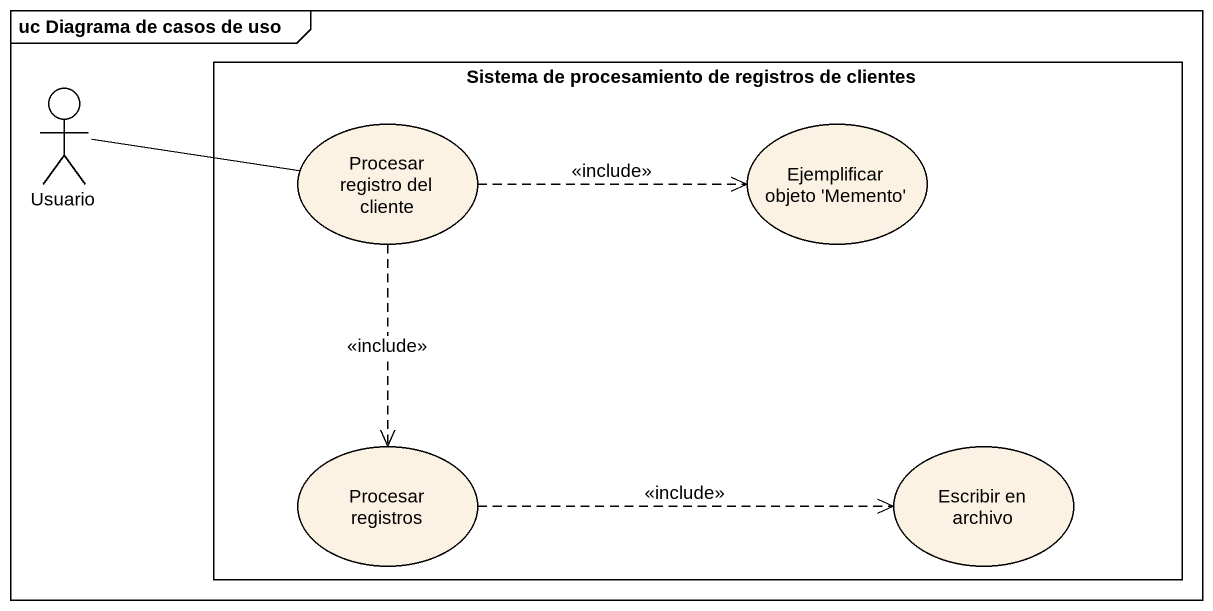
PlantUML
@startuml
mainframe uc Diagrama de casos de uso
actor Usuario
rectangle "Sistema de procesamiento de registros de clientes" as Sistema_de_procesamiento_de {
  usecase "Procesar registro del cliente" as Procesar_registro_del
  usecase "Ejemplificar objeto 'Memento'" as Ejemplificar_objeto_Memento
  usecase "Procesar registros" as Procesar_registros
  usecase "Escribir en archivo" as Escribir_en_archivo
}
Usuario -right- Procesar_registro_del
Procesar_registro_del .right.> Ejemplificar_objeto_Memento : <<include>>
Procesar_registro_del ..> Procesar_registros : <<include>>
Procesar_registros .right.> Escribir_en_archivo : <<include>>
@enduml
